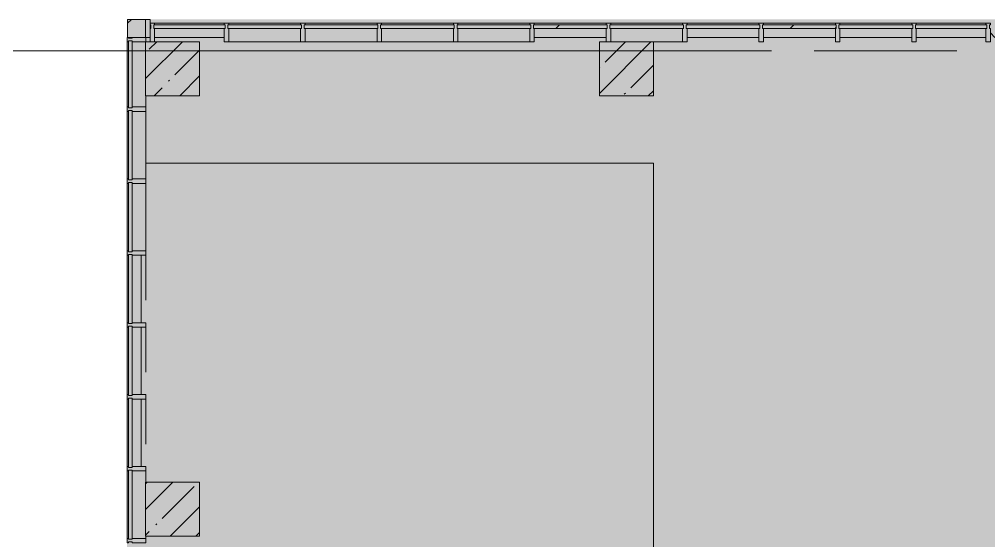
# Model space of a CAD drawing. Header units: millimetres. Extents: x -3456 to 185767, y -8553 to 29000.
# Drawn here: x 61412 to 72197, y 21550 to 27350 of the extents above; entities that cross this region are included whole.
import ezdxf

# ---------------------------------------------------------------- set-up
doc = ezdxf.new("R2010")
doc.units = ezdxf.units.MM
doc.linetypes.add('200_ШТРИХ__ш1_п0_6_', pattern=[800, 500, -300])
doc.linetypes.add('Осевая', pattern=[3175, 635, -476.25, 1587.5, -476.25])
doc.layers.add('A-DETL-GENF-2', color=7, linetype='Continuous', lineweight=9, true_color=0xc0c0c0, transparency=0.4)
for name, color, linetype, lineweight in [('A-DETL-MBND-1', 7, '200_ШТРИХ__ш1_п0_6_', 9), ('A-GLAZ-CURT-3', 7, 'Continuous', 5), ('A-WALL-3', 7, 'Continuous', 5), ('S-COLS-2', 7, 'Continuous', 5), ('Оси', 7, 'Continuous', 9), ('Оси-2', 7, 'Осевая', 9)]:
    doc.layers.add(name, color=color, linetype=linetype, lineweight=lineweight)
for name, color, linetype, lineweight, true_color in [('A-FLOR-1', 7, 'Continuous', 5, 0xb7b7b7), ('A-GLAZ-CURT-2', 7, 'Continuous', 5, 0x737373), ('A-GLAZ-CWMG-2', 7, 'Continuous', 5, 0x737373), ('A-GLAZ-CWMG-3', 7, 'Continuous', 5, 0x383e42), ('A-WALL-5', 7, 'Continuous', 5, 0x737373), ('S-COLS-1', 7, 'Continuous', 5, 0x737373)]:
    doc.layers.add(name, color=color, linetype=linetype, lineweight=lineweight, true_color=true_color)

# ---------------------------------------------------------------- blocks, each defined once
blk = doc.blocks.new('Прямоугольный импост - Импост структурный с накладкой - 190мм-22856805-2_6_1_птичка')
at = {"layer": 'A-GLAZ-CWMG-2'}
for p, q in [((0, 17), (-50, 17)), ((-50, 17), (-50, 0)), ((-50, 0), (-40, 0)), ((-40, 0), (-40, -40)), ((-10, -40), (-10, 0)), ((-10, 0), (0, 0)), ((0, 11), (0, 17)), ((-40, -40), (-50, -40)), ((-50, -40), (-50, -190)), ((0, -40), (-10, -40)), ((-50, -190), (0, -190))]:
    blk.add_line(p, q, dxfattribs=at)
blk = doc.blocks.new('Системная панель - Стекло - 40мм-22858580-2_6_1_птичка')
at = {"layer": 'A-GLAZ-CURT-2'}
for p, q in [((372.5, 40), (-372.5, 40)), ((-372.5, 40), (-372.5, 0)), ((-372.5, 0), (372.5, 0)), ((372.5, 0), (372.5, 40))]:
    blk.add_line(p, q, dxfattribs=at)
blk = doc.blocks.new('Системная панель - Стекло - 40мм-V103-2_6_1_птичка')
at = {"layer": 'A-GLAZ-CURT-2'}
for p, q in [((385, 40), (-385, 40)), ((-385, 40), (-385, 0)), ((-385, 0), (385, 0)), ((385, 0), (385, 40))]:
    blk.add_line(p, q, dxfattribs=at)
blk = doc.blocks.new('Прямоугольный импост - Импост структурный с накладкой - 190мм-22856798-2_6_1_птичка')
at = {"layer": 'A-GLAZ-CWMG-2'}
for p, q in [((-25, 0), (-25, 17)), ((-25, 17), (25, 17)), ((-15, 0), (-25, 0)), ((-15, -40), (-15, 0)), ((25, 0), (15, 0)), ((15, 0), (15, -40)), ((25, 17), (25, 0)), ((-25, -190), (-25, -40)), ((-25, -40), (-15, -40)), ((15, -40), (25, -40)), ((25, -40), (25, -190)), ((25, -190), (-25, -190))]:
    blk.add_line(p, q, dxfattribs=at)
blk = doc.blocks.new('Прямоугольный импост - Импост структурный с накладкой - 160мм-22858437-2_6_1_птичка')
at = {"layer": 'A-GLAZ-CWMG-2'}
for p, q in [((3854, 23925), (3854, 23175)), ((4011, 23925), (4011, 23175))]:
    blk.add_line(p, q, dxfattribs=at)
blk = doc.blocks.new('Системная панель - Стекло - 40мм-V104-2_6_1_птичка')
at = {"layer": 'A-GLAZ-CURT-2'}
for p, q in [((385, 40), (-385, 40)), ((-385, 40), (-385, 0)), ((-385, 0), (385, 0)), ((385, 0), (385, 40))]:
    blk.add_line(p, q, dxfattribs=at)
blk = doc.blocks.new('Системная панель - Стекло - 40мм-V105-2_6_1_птичка')
at = {"layer": 'A-GLAZ-CURT-3'}
h = blk.add_hatch(dxfattribs=at)
h.set_pattern_fill('FP_141', color=256, style=0, pattern_type=2)
h.set_pattern_definition([(135, (23850.1, -4371.1), (-1414.21, -1414.21), [1000, -3000]), (135, (24350.1, -5371.1), (-1414.21, -1414.21), [3000, -1000]), (135, (24850.1, -3371.1), (-1414.21, -1414.21), [1000, -3000])])
h.paths.add_polyline_path([(385, 40), (-385, 40), (-385, 0), (385, 0)])
at = {"layer": 'A-GLAZ-CURT-2'}
for p, q in [((385, 40), (-385, 40)), ((-385, 40), (-385, 0)), ((-385, 0), (385, 0)), ((385, 0), (385, 40))]:
    blk.add_line(p, q, dxfattribs=at)
blk = doc.blocks.new('Системная панель - Стекло - 40мм-22856069-2_6_1_птичка')
at = {"layer": 'A-GLAZ-CURT-2'}
for p, q in [((397.5, 0), (-397.5, 0)), ((-397.5, 0), (-397.5, -40)), ((397.5, -40), (397.5, 0)), ((-397.5, -40), (397.5, -40))]:
    blk.add_line(p, q, dxfattribs=at)
blk = doc.blocks.new('Системная панель - Стекло - 40мм-22856070-2_6_1_птичка')
at = {"layer": 'A-GLAZ-CURT-3'}
h = blk.add_hatch(dxfattribs=at)
h.set_pattern_fill('FP_142', color=256, style=0, pattern_type=2)
h.set_pattern_definition([(45, (-9285, -26790), (-1414.21, 1414.21), [1000, -3000]), (45, (-10285, -27290), (-1414.21, 1414.21), [3000, -1000]), (45, (-8285, -27790), (-1414.21, 1414.21), [1000, -3000])])
h.paths.add_polyline_path([(410, -40), (410, 0), (-410, 0), (-410, -40)])
at = {"layer": 'A-GLAZ-CURT-2'}
for p, q in [((410, 0), (-410, 0)), ((-410, 0), (-410, -40)), ((-410, -40), (410, -40)), ((410, -40), (410, 0))]:
    blk.add_line(p, q, dxfattribs=at)
blk = doc.blocks.new('Системная панель - Стекло - 40мм-V106-2_6_1_птичка')
at = {"layer": 'A-GLAZ-CURT-2'}
for p, q in [((410, 0), (-410, 0)), ((-410, 0), (-410, -40)), ((-410, -40), (410, -40)), ((410, -40), (410, 0))]:
    blk.add_line(p, q, dxfattribs=at)
blk = doc.blocks.new('Системная панель - Стекло - 40мм-22856305-2_6_1_птичка')
at = {"layer": 'A-GLAZ-CURT-3'}
h = blk.add_hatch(dxfattribs=at)
h.set_pattern_fill('FP_143', color=256, style=0, pattern_type=2)
h.set_pattern_definition([(45, (-11835.1, -26790), (-1414.21, 1414.21), [1000, -3000]), (45, (-12835.1, -27290), (-1414.21, 1414.21), [3000, -1000]), (45, (-10835.1, -27790), (-1414.21, 1414.21), [1000, -3000])])
h.paths.add_polyline_path([(410, -40), (410, 0), (-410, 0), (-410, -40)])
at = {"layer": 'A-GLAZ-CURT-2'}
for p, q in [((410, 0), (-410, 0)), ((-410, 0), (-410, -40)), ((-410, -40), (410, -40)), ((410, -40), (410, 0))]:
    blk.add_line(p, q, dxfattribs=at)
blk = doc.blocks.new('Системная панель - Стекло - 40мм-V107-2_6_1_птичка')
at = {"layer": 'A-GLAZ-CURT-2'}
for p, q in [((410, 0), (-410, 0)), ((-410, 0), (-410, -40)), ((-410, -40), (410, -40)), ((410, -40), (410, 0))]:
    blk.add_line(p, q, dxfattribs=at)
blk = doc.blocks.new('Системная панель - Стекло - 40мм-V108-2_6_1_птичка')
at = {"layer": 'A-GLAZ-CURT-2'}
for p, q in [((397.5, 0), (-397.5, 0)), ((-397.5, 0), (-397.5, -40)), ((397.5, -40), (397.5, 0)), ((-397.5, -40), (397.5, -40))]:
    blk.add_line(p, q, dxfattribs=at)
blk = doc.blocks.new('Прямоугольный импост - Импост структурный с накладкой - 190мм-22856073-2_6_1_птичка')
at = {"layer": 'A-GLAZ-CWMG-2'}
for p, q in [((-50, 40), (-50, 190)), ((-50, 190), (0, 190)), ((0, 190), (0, 40)), ((-40, 40), (-50, 40)), ((-50, -17), (-50, 0)), ((-50, 0), (-40, 0)), ((-40, 0), (-40, 40)), ((-10, 40), (-10, 0)), ((0, 40), (-10, 40)), ((-10, 0), (0, 0)), ((0, 0), (0, -17)), ((0, -17), (-50, -17))]:
    blk.add_line(p, q, dxfattribs=at)
blk = doc.blocks.new('Прямоугольный импост - Импост структурный с накладкой - 160мм-22794259-2_6_1_птичка')
at = {"layer": 'A-GLAZ-CWMG-2'}
for p, q in [((4160, 27307), (4935, 27307)), ((4160, 27150), (4935, 27150))]:
    blk.add_line(p, q, dxfattribs=at)
blk = doc.blocks.new('Прямоугольный импост - Импост структурный с накладкой - 160мм-20149070-2_6_1_птичка')
at = {"layer": 'A-GLAZ-CWMG-2'}
for p, q in [((8385, 27307), (9185, 27307)), ((8385, 27150), (9185, 27150))]:
    blk.add_line(p, q, dxfattribs=at)
blk = doc.blocks.new('Прямоугольный импост - Импост структурный с накладкой - 160мм-22794460-2_6_1_птичка')
at = {"layer": 'A-GLAZ-CWMG-2'}
for p, q in [((10935, 27307), (11285, 27307)), ((10935, 27150), (11285, 27150))]:
    blk.add_line(p, q, dxfattribs=at)
blk = doc.blocks.new('Прямоугольный импост - Импост структурный с накладкой - 160мм-22794342-2_6_1_птичка')
at = {"layer": 'A-GLAZ-CWMG-2'}
for p, q in [((11285, 27307), (11735, 27307)), ((11285, 27150), (11735, 27150))]:
    blk.add_line(p, q, dxfattribs=at)
blk = doc.blocks.new('Прямоугольный импост - Импост структурный с накладкой - 190мм-22856065-2_6_1_птичка')
at = {"layer": 'A-GLAZ-CWMG-2'}
for p, q in [((-25, 40), (-25, 190)), ((-25, 190), (25, 190)), ((25, 190), (25, 40)), ((-15, 40), (-25, 40)), ((-25, -17), (-25, 0)), ((-25, 0), (-15, 0)), ((-15, 0), (-15, 40)), ((15, 40), (15, 0)), ((25, 40), (15, 40)), ((15, 0), (25, 0)), ((25, 0), (25, -17)), ((25, -17), (-25, -17))]:
    blk.add_line(p, q, dxfattribs=at)
blk = doc.blocks.new('Прямоугольный импост - Импост структурный с накладкой - 190мм-V109-2_6_1_птичка')
at = {"layer": 'A-GLAZ-CWMG-2'}
for p, q in [((-50, 190), (-50, 40)), ((0, 40), (0, 190)), ((-50, 40), (-40, 40)), ((-40, 0), (-50, 0)), ((-50, 0), (-50, -17)), ((-40, 40), (-40, 0)), ((-10, 0), (-10, 40)), ((-10, 40), (0, 40)), ((0, 0), (-10, 0)), ((0, -17), (0, 0)), ((-50, -17), (0, -17))]:
    blk.add_line(p, q, dxfattribs=at)
blk = doc.blocks.new('Системная панель - Стекло - 40мм-V134-2_6_1_птичка')
at = {"layer": 'A-GLAZ-CURT-3'}
h = blk.add_hatch(dxfattribs=at)
h.set_pattern_fill('FP_162', color=256, style=0, pattern_type=2)
h.set_pattern_definition([(135, (24650.1, -4371.1), (-1414.21, -1414.21), [1000, -3000]), (135, (25150.1, -5371.1), (-1414.21, -1414.21), [3000, -1000]), (135, (25650.1, -3371.1), (-1414.21, -1414.21), [1000, -3000])])
h.paths.add_polyline_path([(385, 40), (-385, 40), (-385, 0), (385, 0)])
at = {"layer": 'A-GLAZ-CURT-2'}
for p, q in [((385, 40), (-385, 40)), ((-385, 40), (-385, 0)), ((-385, 0), (385, 0)), ((385, 0), (385, 40))]:
    blk.add_line(p, q, dxfattribs=at)
blk = doc.blocks.new('Прямоугольный импост - Импост структурный с накладкой - 190мм-V135-2_6_1_птичка')
at = {"layer": 'A-GLAZ-CWMG-3'}
for points in [[(3871, 24775), (3871, 25525), (3854, 25525), (3854, 24775)], [(4061, 24775), (4061, 25525), (3911, 25525), (3911, 24775)]]:
    blk.add_hatch(color=256, dxfattribs=at).paths.add_polyline_path(points)
at = {"layer": 'A-GLAZ-CWMG-2'}
for p, q in [((3854, 25525), (3854, 24775)), ((4061, 25525), (4061, 24775))]:
    blk.add_line(p, q, dxfattribs=at)
blk = doc.blocks.new('Системная панель - Стекло - 40мм-V136-2_6_1_птичка')
at = {"layer": 'A-GLAZ-CURT-2'}
for p, q in [((410, 0), (-410, 0)), ((-410, 0), (-410, -40)), ((-410, -40), (410, -40)), ((410, -40), (410, 0))]:
    blk.add_line(p, q, dxfattribs=at)
blk = doc.blocks.new('Прямоугольный импост - Импост структурный с накладкой - 190мм-23186024-2_6_1_птичка')
at = {"layer": 'A-GLAZ-CWMG-3'}
for points in [[(9986, 27290), (10035, 27290), (10035, 27307), (9235, 27307), (9235, 27290)], [(9986, 27100), (10035, 27100), (10035, 27250), (9235, 27250), (9235, 27100), (9710, 27100)]]:
    blk.add_hatch(color=256, dxfattribs=at).paths.add_polyline_path(points)
at = {"layer": 'A-GLAZ-CWMG-2'}
for p, q in [((9235, 27307), (10035, 27307)), ((9710, 27100), (10035, 27100))]:
    blk.add_line(p, q, dxfattribs=at)
blk = doc.blocks.new('Прямоугольный импост - Импост структурный с накладкой - 190мм-V137-2_6_1_птичка')
at = {"layer": 'A-GLAZ-CWMG-2'}
for p, q in [((-25, 40), (-25, 190)), ((25, 190), (25, 40)), ((-15, 40), (-25, 40)), ((-25, -17), (-25, 0)), ((-25, 0), (-15, 0)), ((-15, 0), (-15, 40)), ((15, 40), (15, 0)), ((25, 40), (15, 40)), ((15, 0), (25, 0)), ((25, 0), (25, -17)), ((25, -17), (-25, -17))]:
    blk.add_line(p, q, dxfattribs=at)
blk = doc.blocks.new('Системная панель - Стекло - 40мм-V138-2_6_1_птичка')
at = {"layer": 'A-GLAZ-CURT-2'}
for p, q in [((410, 0), (-410, 0)), ((-410, 0), (-410, -40)), ((-410, -40), (410, -40)), ((410, -40), (410, 0))]:
    blk.add_line(p, q, dxfattribs=at)
blk = doc.blocks.new('Прямоугольный импост - Импост структурный с накладкой - 190мм-V139-2_6_1_птичка')
at = {"layer": 'A-GLAZ-CWMG-3'}
for points in [[(8131, 27290), (8335, 27290), (8335, 27307), (7535, 27307), (7535, 27290)], [(8131, 27100), (8335, 27100), (8335, 27250), (7535, 27250), (7535, 27100)]]:
    blk.add_hatch(color=256, dxfattribs=at).paths.add_polyline_path(points)
at = {"layer": 'A-GLAZ-CWMG-2'}
for p, q in [((7535, 27307), (8335, 27307)), ((7535, 27100), (8335, 27100))]:
    blk.add_line(p, q, dxfattribs=at)
blk = doc.blocks.new('Системная панель - Стекло - 40мм-V165-2_6_1_птичка')
at = {"layer": 'A-GLAZ-CURT-2'}
for p, q in [((410, 0), (-410, 0)), ((-410, 0), (-410, -40)), ((-410, -40), (410, -40)), ((410, -40), (410, 0))]:
    blk.add_line(p, q, dxfattribs=at)
blk = doc.blocks.new('Системная панель - Стекло - 40мм-V166-2_6_1_птичка')
at = {"layer": 'A-GLAZ-CURT-2'}
for p, q in [((410, 0), (-410, 0)), ((-410, 0), (-410, -40)), ((-410, -40), (410, -40)), ((410, -40), (410, 0))]:
    blk.add_line(p, q, dxfattribs=at)
blk = doc.blocks.new('Прямоугольный импост - Импост структурный с накладкой - 190мм-22858574-2_6_1_птичка')
at = {"layer": 'A-GLAZ-CWMG-3'}
for points in [[(3871, 26375), (3871, 27100), (3854, 27100), (3854, 26375)], [(4061, 26375), (4060, 27100), (3911, 27100), (3911, 26375), (4060, 26375)]]:
    blk.add_hatch(color=256, dxfattribs=at).paths.add_polyline_path(points)
at = {"layer": 'A-GLAZ-CWMG-2'}
for p, q in [((3854, 27100), (3854, 26375)), ((4061, 26500), (4061, 26375))]:
    blk.add_line(p, q, dxfattribs=at)
blk = doc.blocks.new('BSC_Колонна _Прямоугольная - 200х200-22401950-2_6_1_птичка')
at = {"layer": 'S-COLS-2'}
h = blk.add_hatch(dxfattribs=at)
h.set_pattern_fill('FP_196', color=256, style=0, pattern_type=2)
h.set_pattern_definition([(45, (-3960, -27250), (-176.7767, 176.7767), [])])
h.paths.add_polyline_path([(-100, -100), (100, -100), (100, 100), (-100, 99)])
at = {"layer": 'S-COLS-1'}
for p, q in [((100, 100), (-100, 100)), ((-100, 99), (-100, -100)), ((100, -100), (100, 100)), ((-100, -100), (100, -100))]:
    blk.add_line(p, q, dxfattribs=at)
blk = doc.blocks.new('Системная панель - Стекло - 40мм-V179-2_6_1_птичка')
at = {"layer": 'A-GLAZ-CURT-3'}
h = blk.add_hatch(dxfattribs=at)
h.set_pattern_fill('FP_197', color=256, style=0, pattern_type=2)
h.set_pattern_definition([(45, (-6735, -26790), (-1414.21, 1414.21), [1000, -3000]), (45, (-7735, -27290), (-1414.21, 1414.21), [3000, -1000]), (45, (-5735, -27790), (-1414.21, 1414.21), [1000, -3000])])
h.paths.add_polyline_path([(410, -40), (410, 0), (-410, 0), (-410, -40), (41, -40)])
at = {"layer": 'A-GLAZ-CURT-2'}
for p, q in [((410, 0), (-410, 0)), ((-410, 0), (-410, -40)), ((-410, -40), (410, -40)), ((410, -40), (410, 0))]:
    blk.add_line(p, q, dxfattribs=at)
blk = doc.blocks.new('Системная панель - Стекло - 40мм-V180-2_6_1_птичка')
at = {"layer": 'A-GLAZ-CURT-2'}
for p, q in [((385, 40), (-385, 40)), ((-385, 40), (-385, 0)), ((-385, 0), (385, 0)), ((385, 0), (385, 40))]:
    blk.add_line(p, q, dxfattribs=at)
blk = doc.blocks.new('BSC_Колонна _Прямоугольная - 600х600-V184-2_6_1_птичка')
at = {"layer": 'S-COLS-2'}
h = blk.add_hatch(dxfattribs=at)
h.set_pattern_fill('FP_200', color=256, style=0, pattern_type=2)
h.set_pattern_definition([(45, (-9410, -26800), (-285.123, 285.123), []), (45, (-9124.88, -26800), (-285.123, 285.123), [504.031, -100.806, 16.764, -84.042])])
h.paths.add_polyline_path([(-300, -300), (300, -300), (300, 300), (-300, 300), (-300, -76)])
at = {"layer": 'S-COLS-1'}
for p, q in [((300, 300), (-300, 300)), ((-300, 300), (-300, -300)), ((300, -300), (300, 300)), ((-300, -300), (300, -300))]:
    blk.add_line(p, q, dxfattribs=at)
blk = doc.blocks.new('BSC_Колонна _Прямоугольная - 600х600-V185-2_6_1_птичка')
at = {"layer": 'S-COLS-2'}
h = blk.add_hatch(dxfattribs=at)
h.set_pattern_fill('FP_201', color=256, style=0, pattern_type=2)
h.set_pattern_definition([(45, (-4360, -26800), (-285.123, 285.123), []), (45, (-4074.88, -26800), (-285.123, 285.123), [504.031, -100.806, 16.764, -84.042])])
h.paths.add_polyline_path([(-300, -300), (300, -300), (300, 300), (-300, 300), (-300, 41)])
at = {"layer": 'S-COLS-1'}
for p, q in [((300, 300), (-300, 300)), ((-300, 300), (-300, -300)), ((300, -300), (300, 300)), ((-300, -300), (300, -300))]:
    blk.add_line(p, q, dxfattribs=at)
blk = doc.blocks.new('BSC_Колонна _Прямоугольная - 600х600-V186-2_6_1_птичка')
at = {"layer": 'S-COLS-2'}
h = blk.add_hatch(dxfattribs=at)
h.set_pattern_fill('FP_203', color=256, style=0, pattern_type=2)
h.set_pattern_definition([(45, (-4360, -21900), (-285.123, 285.123), []), (45, (-4074.88, -21900), (-285.123, 285.123), [504.031, -100.806, 16.764, -84.042])])
h.paths.add_polyline_path([(-300, -300), (300, -300), (300, 300), (-300, 300), (-300, -265)])
at = {"layer": 'S-COLS-1'}
for p, q in [((300, 300), (-300, 300)), ((-300, 300), (-300, -300)), ((300, -300), (300, 300)), ((-300, -300), (300, -300))]:
    blk.add_line(p, q, dxfattribs=at)
blk = doc.blocks.new('Системная панель - Стекло - 40мм-V195-2_6_1_птичка')
at = {"layer": 'A-GLAZ-CURT-2'}
for p, q in [((385, 40), (-385, 40)), ((-385, 40), (-385, 0)), ((-385, 0), (385, 0)), ((385, 0), (385, 40))]:
    blk.add_line(p, q, dxfattribs=at)
blk = doc.blocks.new('Прямоугольный импост - Импост структурный с накладкой - 190мм-V196-2_6_1_птичка')
at = {"layer": 'A-GLAZ-CWMG-3'}
for points in [[(3871, 21575), (3871, 22325), (3854, 22325), (3854, 21575)], [(4061, 21575), (4060, 22325), (3911, 22325), (3911, 21575), (4060, 21575)]]:
    blk.add_hatch(color=256, dxfattribs=at).paths.add_polyline_path(points)
at = {"layer": 'A-GLAZ-CWMG-2'}
for p, q in [((3854, 22325), (3854, 21575)), ((4061, 22325), (4061, 22200)), ((4061, 21600), (4061, 21575))]:
    blk.add_line(p, q, dxfattribs=at)
blk = doc.blocks.new('Прямоугольный импост - Импост структурный с накладкой - 190мм-V214-2_6_1_птичка')
at = {"layer": 'A-DETL-MBND-1'}
blk.add_hatch(color=256, dxfattribs=at).paths.add_polyline_path([(4061, 23975), (4061, 24725), (4011, 24725), (4011, 23975)])
blk.add_line((4061, 24725), (4061, 23975), dxfattribs=at)

msp = doc.modelspace()

# ---------------------------------------------------------------- hatches: boundary and pattern name
at = {"layer": 'A-DETL-GENF-2'}
msp.add_hatch(color=256, dxfattribs=at).paths.add_polyline_path([(91930.6, -280), (97516.9, -280), (97516.9, 23777.7), (92616.9, 23777.7), (92616.9, 27350), (62608.9, 27350), (62608.9, 15358), (58488.9, 15358), (58488.9, -280), (91003.1, -280)])
at = {"layer": 'A-WALL-3'}
h = msp.add_hatch(dxfattribs=at)
h.set_pattern_fill('FP_130', color=256, style=0, pattern_type=2)
h.set_pattern_definition([(135, (58756.86, 0), (-176.7767, -176.7767), [])])
h.paths.add_polyline_path([(62866.9, 27150), (62866.9, 27350), (62816.9, 27350), (62816.9, 27150)])
h.paths.add_polyline_path([(72466.9, 27150), (72466.9, 27350), (72217.1, 27350), (72217.1, 27150), (72453, 27150)])

# ---------------------------------------------------------------- linework, layer by layer
at = {"layer": 'A-FLOR-1'}
for p, q in [((68466.9, 25750), (62818, 25750)), ((68466.9, 20770), (68466.9, 25750))]:
    msp.add_line(p, q, dxfattribs=at)
at = {"layer": 'A-WALL-5'}
for p, q in [((62866.9, 27350), (62816.9, 27350)), ((62866.9, 27150), (62866.9, 27350)), ((62816.9, 27150), (62866.9, 27150))]:
    msp.add_line(p, q, dxfattribs=at)
at = {"layer": 'Оси'}
msp.add_line((56645.9, 27000), (69145.9, 27000), dxfattribs=at)
at = {"layer": 'Оси-2'}
msp.add_line((69145.9, 27000), (80116.9, 27000), dxfattribs=at)

# ---------------------------------------------------------------- block references
at = {"layer": 'A-DETL-MBND-1'}
for p in [(58756.9, 0), (58756.9, -800), (58756.9, -1600)]:
    msp.add_blockref('Прямоугольный импост - Импост структурный с накладкой - 190мм-V214-2_6_1_птичка', p, dxfattribs=at)
at = {"layer": 'A-GLAZ-CURT-2'}
for name, p in [('Системная панель - Стекло - 40мм-22856069-2_6_1_птичка', (63304.4, 27290)), ('Системная панель - Стекло - 40мм-V166-2_6_1_птичка', (64141.9, 27290)), ('Системная панель - Стекло - 40мм-V179-2_6_1_птичка', (64991.9, 27290)), ('Системная панель - Стекло - 40мм-V165-2_6_1_птичка', (65841.9, 27290)), ('Системная панель - Стекло - 40мм-V138-2_6_1_птичка', (66691.9, 27290)), ('Системная панель - Стекло - 40мм-22856070-2_6_1_птичка', (67541.9, 27290)), ('Системная панель - Стекло - 40мм-V136-2_6_1_птичка', (68391.9, 27290)), ('Системная панель - Стекло - 40мм-V106-2_6_1_птичка', (69241.9, 27290)), ('Системная панель - Стекло - 40мм-22856305-2_6_1_птичка', (70092, 27290)), ('Системная панель - Стекло - 40мм-V107-2_6_1_птичка', (70942.1, 27290)), ('Системная панель - Стекло - 40мм-V108-2_6_1_птичка', (71779.6, 27290))]:
    msp.add_blockref(name, p, dxfattribs=at)
at = {"layer": 'A-GLAZ-CURT-2', "rotation": 269.9999999999999}
for name, p in [('Системная панель - Стекло - 40мм-22858580-2_6_1_птичка', (62628, 26737.6)), ('Системная панель - Стекло - 40мм-V180-2_6_1_птичка', (62628, 25950.1)), ('Системная панель - Стекло - 40мм-V134-2_6_1_птичка', (62628, 25150.1)), ('Системная панель - Стекло - 40мм-V105-2_6_1_птичка', (62628, 24350.1)), ('Системная панель - Стекло - 40мм-V103-2_6_1_птичка', (62628, 23550.1)), ('Системная панель - Стекло - 40мм-V104-2_6_1_птичка', (62628, 22750.1)), ('Системная панель - Стекло - 40мм-V195-2_6_1_птичка', (62628, 21950.1))]:
    msp.add_blockref(name, p, dxfattribs=at)
at = {"layer": 'A-GLAZ-CWMG-2'}
for name, p, rotation in [('Прямоугольный импост - Импост структурный с накладкой - 190мм-V109-2_6_1_птичка', (62866.9, 27290), 180), ('Прямоугольный импост - Импост структурный с накладкой - 190мм-22856805-2_6_1_птичка', (62628, 27150.1), 89.99999999999991)]:
    msp.add_blockref(name, p, dxfattribs=dict(at, rotation=rotation))
for name, p in [('Прямоугольный импост - Импост структурный с накладкой - 160мм-22794259-2_6_1_птичка', (58756.9, 0)), ('Прямоугольный импост - Импост структурный с накладкой - 190мм-V139-2_6_1_птичка', (56206.9, 0)), ('Прямоугольный импост - Импост структурный с накладкой - 190мм-V139-2_6_1_птичка', (57056.9, 0)), ('Прямоугольный импост - Импост структурный с накладкой - 190мм-V139-2_6_1_птичка', (57906.9, 0)), ('Прямоугольный импост - Импост структурный с накладкой - 190мм-V139-2_6_1_птичка', (58756.9, 0)), ('Прямоугольный импост - Импост структурный с накладкой - 160мм-20149070-2_6_1_птичка', (58756.9, 0)), ('Прямоугольный импост - Импост структурный с накладкой - 190мм-23186024-2_6_1_птичка', (58756.9, 0)), ('Прямоугольный импост - Импост структурный с накладкой - 160мм-20149070-2_6_1_птичка', (60456.9, 0)), ('Прямоугольный импост - Импост структурный с накладкой - 160мм-22794460-2_6_1_птичка', (58756.9, 0)), ('Прямоугольный импост - Импост структурный с накладкой - 160мм-22794342-2_6_1_птичка', (58756.9, 0)), ('Прямоугольный импост - Импост структурный с накладкой - 160мм-20149070-2_6_1_птичка', (62157.1, 0)), ('Прямоугольный импост - Импост структурный с накладкой - 160мм-22794259-2_6_1_птичка', (67232.1, 0)), ('Прямоугольный импост - Импост структурный с накладкой - 190мм-22858574-2_6_1_птичка', (58756.9, 0)), ('Прямоугольный импост - Импост структурный с накладкой - 190мм-V135-2_6_1_птичка', (58756.9, 800)), ('Прямоугольный импост - Импост структурный с накладкой - 190мм-V135-2_6_1_птичка', (58756.9, 0)), ('Прямоугольный импост - Импост структурный с накладкой - 160мм-22858437-2_6_1_птичка', (58756.9, 800)), ('Прямоугольный импост - Импост структурный с накладкой - 160мм-22858437-2_6_1_птичка', (58756.9, 0)), ('Прямоугольный импост - Импост структурный с накладкой - 160мм-22858437-2_6_1_птичка', (58756.9, -800)), ('Прямоугольный импост - Импост структурный с накладкой - 190мм-V196-2_6_1_птичка', (58756.9, 0))]:
    msp.add_blockref(name, p, dxfattribs=at)
at = {"layer": 'A-GLAZ-CWMG-2', "extrusion": (0, 0, -1)}
for name, p, rotation in [('Прямоугольный импост - Импост структурный с накладкой - 190мм-22856065-2_6_1_птичка', (-63716.9, 27290), 180), ('Прямоугольный импост - Импост структурный с накладкой - 190мм-22856065-2_6_1_птичка', (-64566.9, 27290), 180), ('Прямоугольный импост - Импост структурный с накладкой - 190мм-22856065-2_6_1_птичка', (-65416.9, 27290), 180), ('Прямоугольный импост - Импост структурный с накладкой - 190мм-22856065-2_6_1_птичка', (-66266.9, 27290), 180), ('Прямоугольный импост - Импост структурный с накладкой - 190мм-22856065-2_6_1_птичка', (-67116.9, 27290), 180), ('Прямоугольный импост - Импост структурный с накладкой - 190мм-V137-2_6_1_птичка', (-67966.9, 27290), 180), ('Прямоугольный импост - Импост структурный с накладкой - 190мм-22856065-2_6_1_птичка', (-68816.9, 27290), 180), ('Прямоугольный импост - Импост структурный с накладкой - 190мм-22856065-2_6_1_птичка', (-69666.9, 27290), 180), ('Прямоугольный импост - Импост структурный с накладкой - 190мм-22856065-2_6_1_птичка', (-70517.1, 27290), 180), ('Прямоугольный импост - Импост структурный с накладкой - 190мм-22856065-2_6_1_птичка', (-71367.1, 27290), 180), ('Прямоугольный импост - Импост структурный с накладкой - 190мм-22856073-2_6_1_птичка', (-72217.1, 27290), 180), ('Прямоугольный импост - Импост структурный с накладкой - 190мм-22856798-2_6_1_птичка', (-62628, 26350.1), 270.0000000000001), ('Прямоугольный импост - Импост структурный с накладкой - 190мм-22856798-2_6_1_птичка', (-62628, 25550.1), 270.0000000000001), ('Прямоугольный импост - Импост структурный с накладкой - 190мм-22856798-2_6_1_птичка', (-62628, 24750.1), 270.0000000000001), ('Прямоугольный импост - Импост структурный с накладкой - 190мм-22856798-2_6_1_птичка', (-62628, 23950.1), 270.0000000000001), ('Прямоугольный импост - Импост структурный с накладкой - 190мм-22856798-2_6_1_птичка', (-62628, 23150.1), 270.0000000000001), ('Прямоугольный импост - Импост структурный с накладкой - 190мм-22856798-2_6_1_птичка', (-62628, 22350.1), 270.0000000000001), ('Прямоугольный импост - Импост структурный с накладкой - 190мм-22856798-2_6_1_птичка', (-62628, 21550.1), 270.0000000000001)]:
    msp.add_blockref(name, p, dxfattribs=dict(at, rotation=rotation))
at = {"layer": 'S-COLS-1'}
for name, p in [('BSC_Колонна _Прямоугольная - 200х200-22401950-2_6_1_птичка', (62716.9, 27250)), ('BSC_Колонна _Прямоугольная - 600х600-V185-2_6_1_птичка', (63116.9, 26800)), ('BSC_Колонна _Прямоугольная - 600х600-V184-2_6_1_птичка', (68166.9, 26800)), ('BSC_Колонна _Прямоугольная - 600х600-V186-2_6_1_птичка', (63116.9, 21900))]:
    msp.add_blockref(name, p, dxfattribs=at)

doc.saveas('drawing.dxf')
